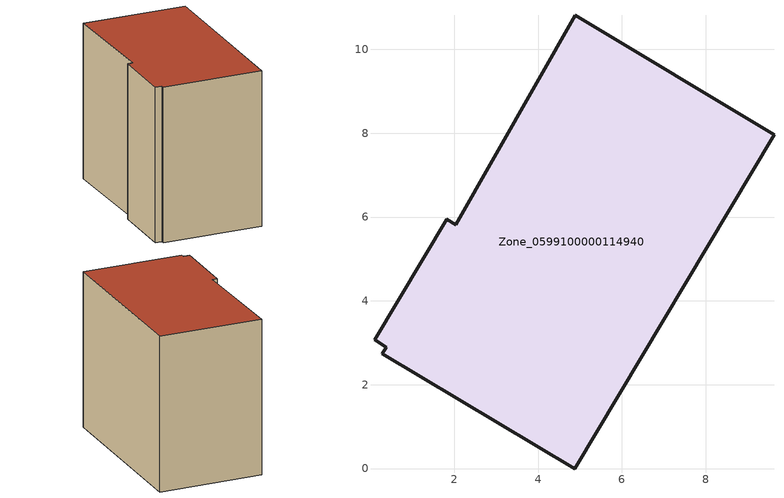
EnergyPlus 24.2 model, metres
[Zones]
Zone_0599100000114940
 floor ground (C_G): 0.38,2.89 0.1,3.07 1.82,5.95 2.04,5.82 4.88,10.81 9.63,7.97 4.87,0 0.29,2.74 z0
 wall outside (C_F): 9.63,7.97 4.88,10.81 2.04,5.82 1.82,5.95 0.1,3.07 0.38,2.89 0.29,2.74 4.87,0 9.63,7.97 z0:8.33
 roof outside (C_R): 0.1,3.07 0.38,2.89 0.29,2.74 4.87,0 9.63,7.97 4.88,10.81 2.04,5.82 1.82,5.95 z8.33
[BUILDING]
Pand.0599100000114940: North Axis=0; Terrain=City; Loads Convergence Tolerance Value=0.04; Temperature Convergence Tolerance Value=0.4; Solar Distribution=FullExterior; Maximum Number of Warmup Days=25; Minimum Number of Warmup Days=1
[Site:Location]
Rotterdam.The.Hague.AP_ZH_NLD Design_Conditions: Latitude=51.96; Longitude=4.45; Time Zone=1; Elevation=-4.5
[SITE:GROUNDTEMPERATURE:BUILDINGSURFACE]
18, 18, 18, 18, 18, 18, 18, 18, 18, 18, 18, 18
[MATERIAL] Thermal Absorptance=0.9; Solar Absorptance=0.7; Visible Absorptance=0.7
Name | Roughness | Thickness | Conductivity | Density | Specific Heat
G.TC.1975-1991 | MediumSmooth | 0.15 | 0.288461 | 540 | 1210
F.TC.1975-1991 | Rough | 0.3 | 0.230769 | 1920 | 840
R.TC.1975-1991 | MediumRough | 0.2 | 0.153846 | 1500 | 1000
[CONSTRUCTION]
C_G: G.TC.1975-1991
C_F: F.TC.1975-1991
C_R: R.TC.1975-1991
[ZONE]
Zone_0599100000114940: Type=1; Multiplier=1; Ceiling Height=Autocalculate; Volume=Autocalculate; Floor Area=autocalculate; Part of Total Floor Area=Yes
[ZONEINFILTRATION:DESIGNFLOWRATE]
Infil_Zone_0599100000114940: Zone or ZoneList or Space or SpaceList=Zone_0599100000114940; Schedule=AlwaysOn; Design Flow Rate Calculation Method=Flow/Area; Flow Rate per Floor Area=0.003; Constant Term Coefficient=1; Temperature Term Coefficient=0; Velocity Term Coefficient=0; Velocity Squared Term Coefficient=0
[HVACTEMPLATE:ZONE:IDEALLOADSAIRSYSTEM]
Zone_0599100000114940: Maximum Heating Supply Air Temperature=50; Minimum Cooling Supply Air Temperature=13; Maximum Heating Supply Air Humidity Ratio=0.0156; Minimum Cooling Supply Air Humidity Ratio=0.0077; Heating Limit=NoLimit; Cooling Limit=NoLimit; Dehumidification Control Type=ConstantSensibleHeatRatio; Cooling Sensible Heat Ratio=0.7; Dehumidification Setpoint=60; Humidification Control Type=None; Humidification Setpoint=30; Outdoor Air Method=None; Outdoor Air Flow Rate per Person=0.00944; Outdoor Air Flow Rate per Zone Floor Area=0; Outdoor Air Flow Rate per Zone=0; Demand Controlled Ventilation Type=None; Outdoor Air Economizer Type=NoEconomizer; Heat Recovery Type=None; Sensible Heat Recovery Effectiveness=0.7; Latent Heat Recovery Effectiveness=0.65
[ZONECONTROL:THERMOSTAT]
ThermostatControl_Zone_0599100000114940: Zone or ZoneList=Zone_0599100000114940; Control Type Schedule=DualSetpointControlType; Control 1=Thermostat_Zone_0599100000114940; Temperature Difference Between Cutout And Setpoint=0
[THERMOSTATSETPOINT:DUALSETPOINT]
Thermostat_Zone_0599100000114940: Heating Setpoint Temperature Schedule=HeatingSetpoint_Zone_0599100000114940; Cooling Setpoint Temperature Schedule=CoolingSetpoint_Zone_0599100000114940
[SCHEDULE:COMPACT]
HeatingSetpoint_Zone_0599100000114940: Through: 12/31, For: AllDays, Until: 24:00, 21
CoolingSetpoint_Zone_0599100000114940: Through: 12/31, For: AllDays, Until: 24:00, 24
DualSetpointControlType: Through: 12/31, For: AllDays, Until: 24:00, 4
AlwaysOn: Through: 12/31, For: AllDays, Until: 24:00, 1
